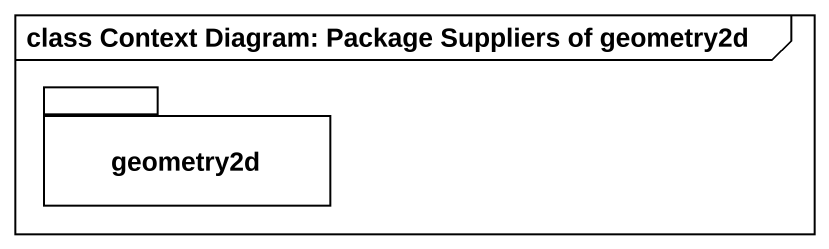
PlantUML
@startuml
mainframe class Context Diagram: Package Suppliers of geometry2d
package geometry2d {
}
@enduml
